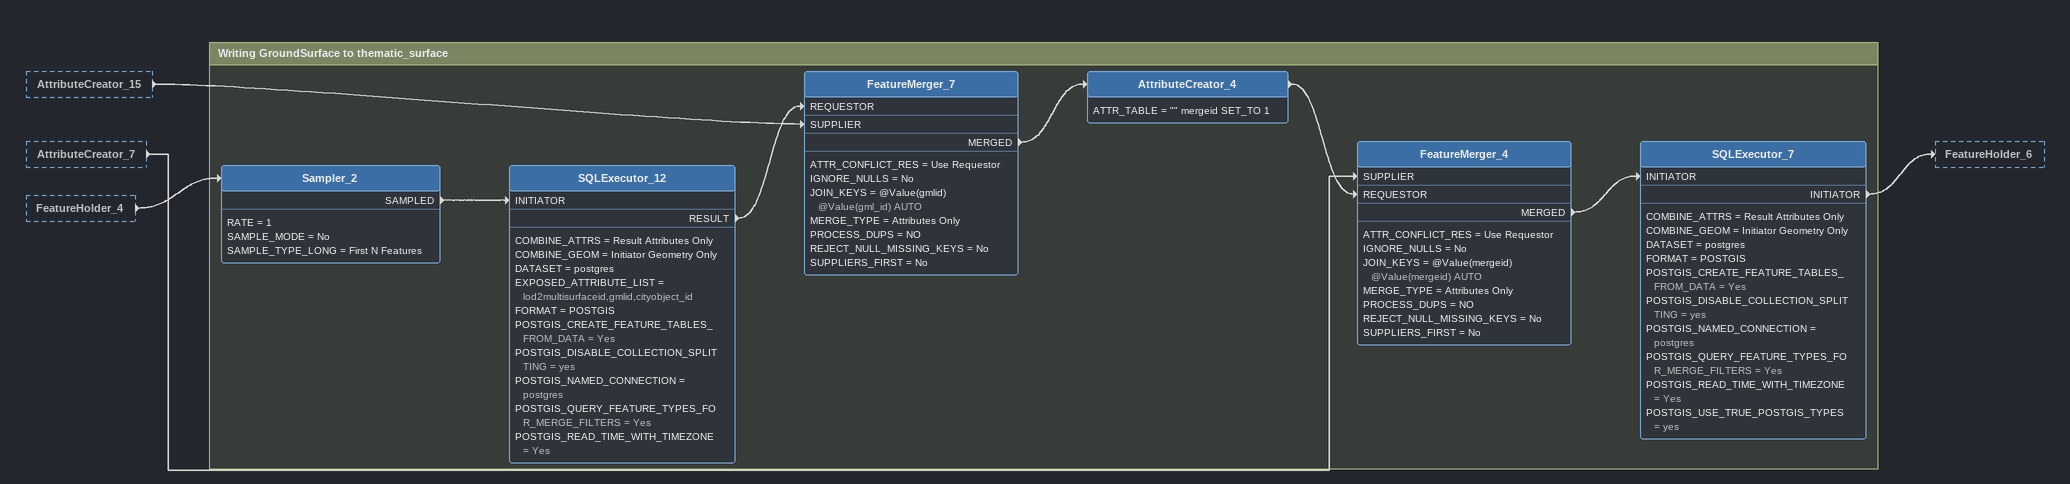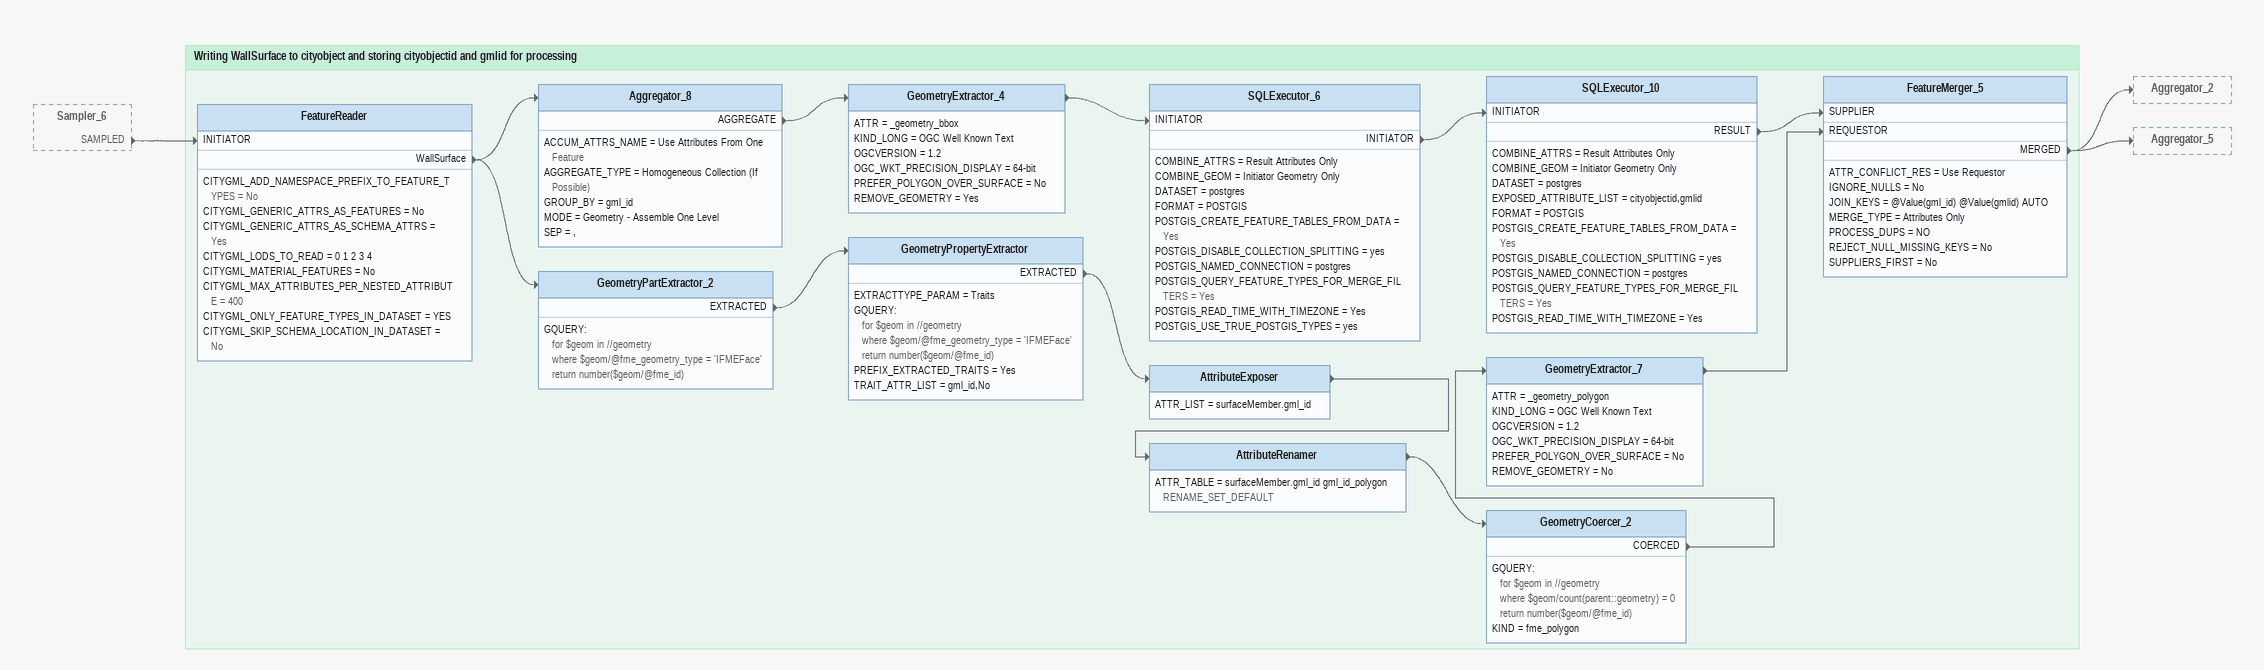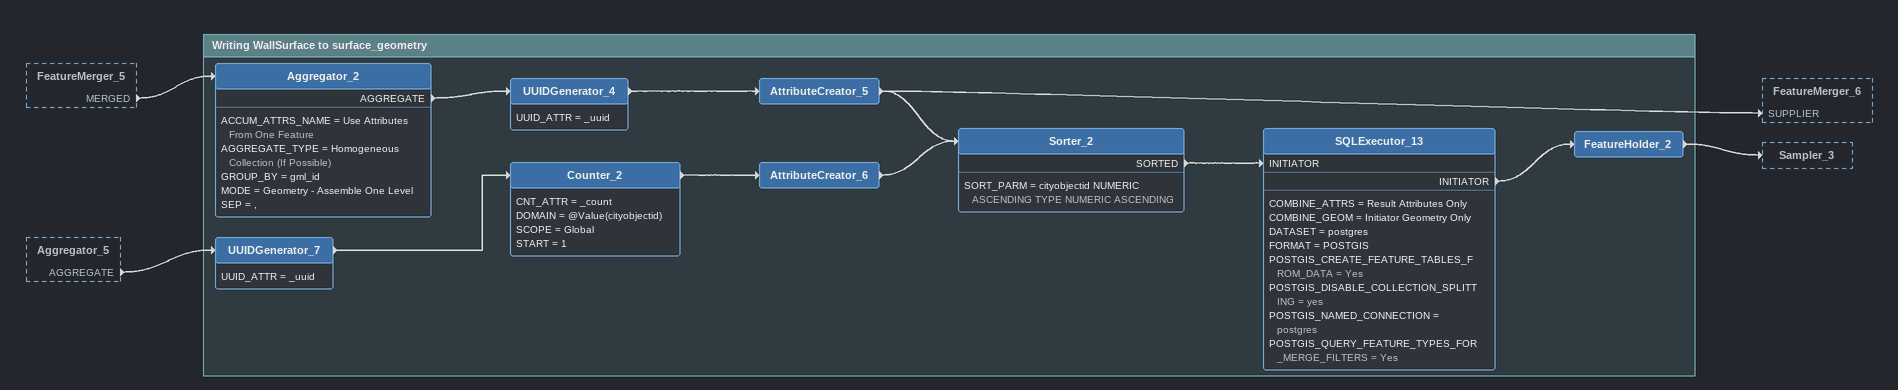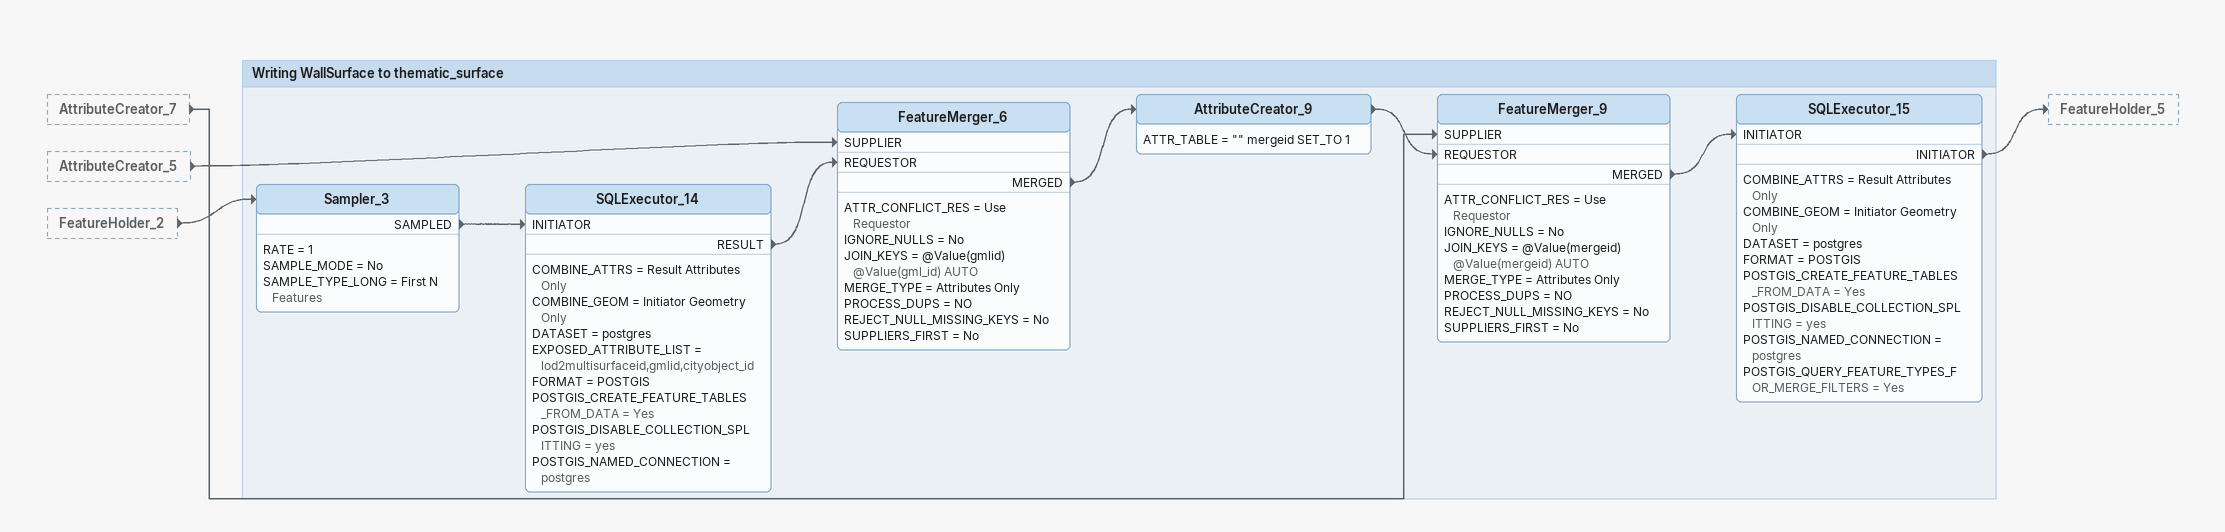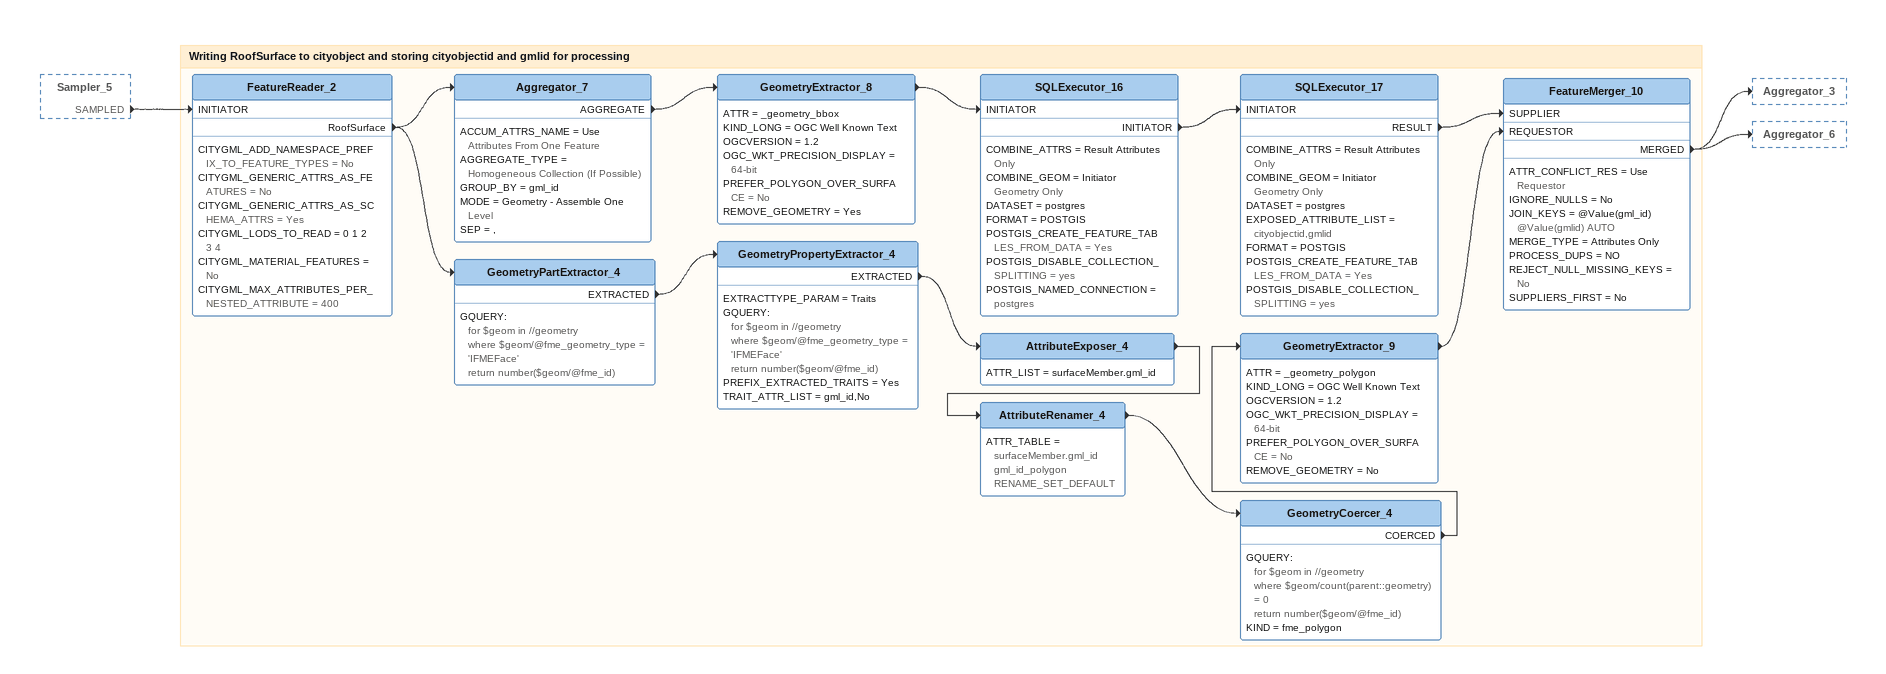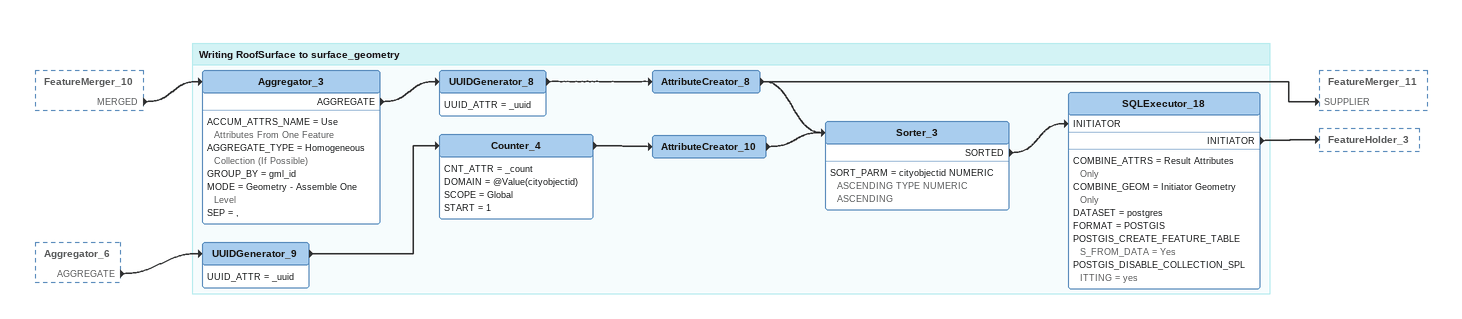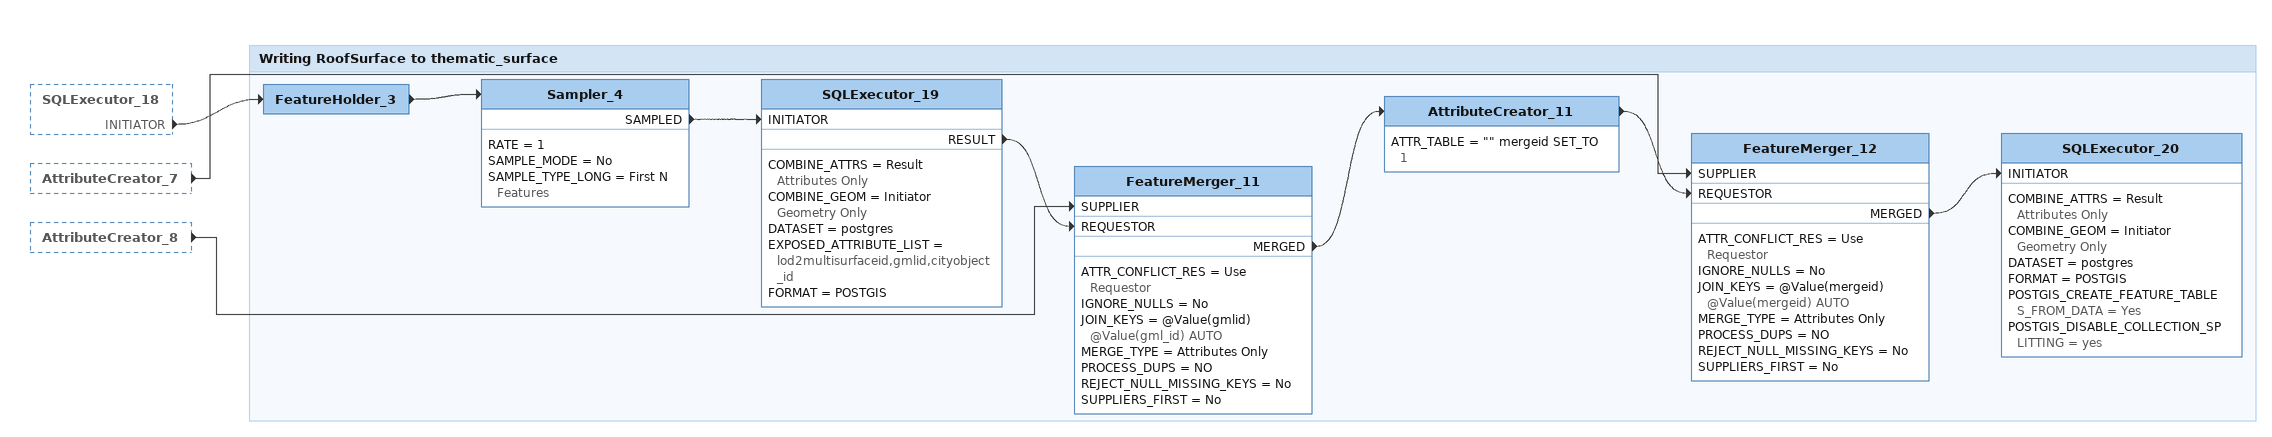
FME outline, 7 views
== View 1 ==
AttributeCreator_15 [outside]
    -> FeatureMerger_7 [SUPPLIER]
AttributeCreator_7 [outside]
    -> FeatureMerger_4 [SUPPLIER]
FeatureHolder_4 [outside]
    -> Sampler_2

Bookmark: Writing GroundSurface to thematic_surface
Sampler_2
    RATE = 1
    SAMPLE_MODE = No
    SAMPLE_TYPE_LONG = First N Features
    SAMPLED -> SQLExecutor_12 [INITIATOR]
SQLExecutor_12
    COMBINE_ATTRS = Result Attributes Only
    COMBINE_GEOM = Initiator Geometry Only
    DATASET = postgres
    EXPOSED_ATTRIBUTE_LIST = lod2multisurfaceid,gmlid,cityobject_id
    FORMAT = POSTGIS
    POSTGIS_CREATE_FEATURE_TABLES_FROM_DATA = Yes
    POSTGIS_DISABLE_COLLECTION_SPLITTING = yes
    POSTGIS_NAMED_CONNECTION = postgres
    POSTGIS_QUERY_FEATURE_TYPES_FOR_MERGE_FILTERS = Yes
    POSTGIS_READ_TIME_WITH_TIMEZONE = Yes
    RESULT -> FeatureMerger_7 [REQUESTOR]
FeatureMerger_7
    ATTR_CONFLICT_RES = Use Requestor
    IGNORE_NULLS = No
    JOIN_KEYS = @Value(gmlid) @Value(gml_id) AUTO
    MERGE_TYPE = Attributes Only
    PROCESS_DUPS = NO
    REJECT_NULL_MISSING_KEYS = No
    SUPPLIERS_FIRST = No
    MERGED -> AttributeCreator_4
AttributeCreator_4
    ATTR_TABLE = "" mergeid SET_TO 1
    -> FeatureMerger_4 [REQUESTOR]
FeatureMerger_4
    ATTR_CONFLICT_RES = Use Requestor
    IGNORE_NULLS = No
    JOIN_KEYS = @Value(mergeid) @Value(mergeid) AUTO
    MERGE_TYPE = Attributes Only
    PROCESS_DUPS = NO
    REJECT_NULL_MISSING_KEYS = No
    SUPPLIERS_FIRST = No
    MERGED -> SQLExecutor_7 [INITIATOR]
SQLExecutor_7
    COMBINE_ATTRS = Result Attributes Only
    COMBINE_GEOM = Initiator Geometry Only
    DATASET = postgres
    FORMAT = POSTGIS
    POSTGIS_CREATE_FEATURE_TABLES_FROM_DATA = Yes
    POSTGIS_DISABLE_COLLECTION_SPLITTING = yes
    POSTGIS_NAMED_CONNECTION = postgres
    POSTGIS_QUERY_FEATURE_TYPES_FOR_MERGE_FILTERS = Yes
    POSTGIS_READ_TIME_WITH_TIMEZONE = Yes
    POSTGIS_USE_TRUE_POSTGIS_TYPES = yes
    INITIATOR -> FeatureHolder_6

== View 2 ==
Sampler_6 [outside]
    SAMPLED -> FeatureReader [INITIATOR]

Bookmark: Writing WallSurface to cityobject and storing cityobjectid and gmlid for processing
FeatureReader
    CITYGML_ADD_NAMESPACE_PREFIX_TO_FEATURE_TYPES = No
    CITYGML_GENERIC_ATTRS_AS_FEATURES = No
    CITYGML_GENERIC_ATTRS_AS_SCHEMA_ATTRS = Yes
    CITYGML_LODS_TO_READ = 0 1 2 3 4
    CITYGML_MATERIAL_FEATURES = No
    CITYGML_MAX_ATTRIBUTES_PER_NESTED_ATTRIBUTE = 400
    CITYGML_ONLY_FEATURE_TYPES_IN_DATASET = YES
    CITYGML_SKIP_SCHEMA_LOCATION_IN_DATASET = No
    WallSurface -> Aggregator_8
    WallSurface -> GeometryPartExtractor_2
Aggregator_8
    ACCUM_ATTRS_NAME = Use Attributes From One Feature
    AGGREGATE_TYPE = Homogeneous Collection (If Possible)
    GROUP_BY = gml_id
    MODE = Geometry - Assemble One Level
    SEP = ,
    AGGREGATE -> GeometryExtractor_4
GeometryExtractor_4
    ATTR = _geometry_bbox
    KIND_LONG = OGC Well Known Text
    OGCVERSION = 1.2
    OGC_WKT_PRECISION_DISPLAY = 64-bit
    PREFER_POLYGON_OVER_SURFACE = No
    REMOVE_GEOMETRY = Yes
    -> SQLExecutor_6 [INITIATOR]
SQLExecutor_6
    COMBINE_ATTRS = Result Attributes Only
    COMBINE_GEOM = Initiator Geometry Only
    DATASET = postgres
    FORMAT = POSTGIS
    POSTGIS_CREATE_FEATURE_TABLES_FROM_DATA = Yes
    POSTGIS_DISABLE_COLLECTION_SPLITTING = yes
    POSTGIS_NAMED_CONNECTION = postgres
    POSTGIS_QUERY_FEATURE_TYPES_FOR_MERGE_FILTERS = Yes
    POSTGIS_READ_TIME_WITH_TIMEZONE = Yes
    POSTGIS_USE_TRUE_POSTGIS_TYPES = yes
    INITIATOR -> SQLExecutor_10 [INITIATOR]
SQLExecutor_10
    COMBINE_ATTRS = Result Attributes Only
    COMBINE_GEOM = Initiator Geometry Only
    DATASET = postgres
    EXPOSED_ATTRIBUTE_LIST = cityobjectid,gmlid
    FORMAT = POSTGIS
    POSTGIS_CREATE_FEATURE_TABLES_FROM_DATA = Yes
    POSTGIS_DISABLE_COLLECTION_SPLITTING = yes
    POSTGIS_NAMED_CONNECTION = postgres
    POSTGIS_QUERY_FEATURE_TYPES_FOR_MERGE_FILTERS = Yes
    POSTGIS_READ_TIME_WITH_TIMEZONE = Yes
    RESULT -> FeatureMerger_5 [SUPPLIER]
GeometryPartExtractor_2
    GQUERY:
      for $geom in //geometry
      where $geom/@fme_geometry_type = 'IFMEFace'
      return number($geom/@fme_id)
    EXTRACTED -> GeometryPropertyExtractor
GeometryPropertyExtractor
    EXTRACTTYPE_PARAM = Traits
    GQUERY:
      for $geom in //geometry
      where $geom/@fme_geometry_type = 'IFMEFace'
      return number($geom/@fme_id)
    PREFIX_EXTRACTED_TRAITS = Yes
    TRAIT_ATTR_LIST = gml_id,No
    EXTRACTED -> AttributeExposer
AttributeExposer
    ATTR_LIST = surfaceMember.gml_id
    -> AttributeRenamer
AttributeRenamer
    ATTR_TABLE = surfaceMember.gml_id gml_id_polygon RENAME_SET_DEFAULT
    -> GeometryCoercer_2
GeometryCoercer_2
    GQUERY:
      for $geom in //geometry
      where $geom/count(parent::geometry) = 0
      return number($geom/@fme_id)
    KIND = fme_polygon
    COERCED -> GeometryExtractor_7
GeometryExtractor_7
    ATTR = _geometry_polygon
    KIND_LONG = OGC Well Known Text
    OGCVERSION = 1.2
    OGC_WKT_PRECISION_DISPLAY = 64-bit
    PREFER_POLYGON_OVER_SURFACE = No
    REMOVE_GEOMETRY = No
    -> FeatureMerger_5 [REQUESTOR]
FeatureMerger_5
    ATTR_CONFLICT_RES = Use Requestor
    IGNORE_NULLS = No
    JOIN_KEYS = @Value(gml_id) @Value(gmlid) AUTO
    MERGE_TYPE = Attributes Only
    PROCESS_DUPS = NO
    REJECT_NULL_MISSING_KEYS = No
    SUPPLIERS_FIRST = No
    MERGED -> Aggregator_2
    MERGED -> Aggregator_5

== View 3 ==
FeatureMerger_5 [outside]
    MERGED -> Aggregator_2
Aggregator_5 [outside]
    AGGREGATE -> UUIDGenerator_7

Bookmark: Writing WallSurface to surface_geometry
Aggregator_2
    ACCUM_ATTRS_NAME = Use Attributes From One Feature
    AGGREGATE_TYPE = Homogeneous Collection (If Possible)
    GROUP_BY = gml_id
    MODE = Geometry - Assemble One Level
    SEP = ,
    AGGREGATE -> UUIDGenerator_4
UUIDGenerator_4
    UUID_ATTR = _uuid
    -> AttributeCreator_5
AttributeCreator_5
    -> Sorter_2
    -> FeatureMerger_6 [SUPPLIER]
UUIDGenerator_7
    UUID_ATTR = _uuid
    -> Counter_2
Counter_2
    CNT_ATTR = _count
    DOMAIN = @Value(cityobjectid)
    SCOPE = Global
    START = 1
    -> AttributeCreator_6
AttributeCreator_6
    -> Sorter_2
Sorter_2
    SORT_PARM = cityobjectid NUMERIC ASCENDING TYPE NUMERIC ASCENDING
    SORTED -> SQLExecutor_13 [INITIATOR]
SQLExecutor_13
    COMBINE_ATTRS = Result Attributes Only
    COMBINE_GEOM = Initiator Geometry Only
    DATASET = postgres
    FORMAT = POSTGIS
    POSTGIS_CREATE_FEATURE_TABLES_FROM_DATA = Yes
    POSTGIS_DISABLE_COLLECTION_SPLITTING = yes
    POSTGIS_NAMED_CONNECTION = postgres
    POSTGIS_QUERY_FEATURE_TYPES_FOR_MERGE_FILTERS = Yes
    INITIATOR -> FeatureHolder_2
FeatureHolder_2
    -> Sampler_3

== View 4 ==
AttributeCreator_7 [outside]
    -> FeatureMerger_9 [SUPPLIER]
AttributeCreator_5 [outside]
    -> FeatureMerger_6 [SUPPLIER]
FeatureHolder_2 [outside]
    -> Sampler_3

Bookmark: Writing WallSurface to thematic_surface
Sampler_3
    RATE = 1
    SAMPLE_MODE = No
    SAMPLE_TYPE_LONG = First N Features
    SAMPLED -> SQLExecutor_14 [INITIATOR]
SQLExecutor_14
    COMBINE_ATTRS = Result Attributes Only
    COMBINE_GEOM = Initiator Geometry Only
    DATASET = postgres
    EXPOSED_ATTRIBUTE_LIST = lod2multisurfaceid,gmlid,cityobject_id
    FORMAT = POSTGIS
    POSTGIS_CREATE_FEATURE_TABLES_FROM_DATA = Yes
    POSTGIS_DISABLE_COLLECTION_SPLITTING = yes
    POSTGIS_NAMED_CONNECTION = postgres
    RESULT -> FeatureMerger_6 [REQUESTOR]
FeatureMerger_6
    ATTR_CONFLICT_RES = Use Requestor
    IGNORE_NULLS = No
    JOIN_KEYS = @Value(gmlid) @Value(gml_id) AUTO
    MERGE_TYPE = Attributes Only
    PROCESS_DUPS = NO
    REJECT_NULL_MISSING_KEYS = No
    SUPPLIERS_FIRST = No
    MERGED -> AttributeCreator_9
AttributeCreator_9
    ATTR_TABLE = "" mergeid SET_TO 1
    -> FeatureMerger_9 [REQUESTOR]
FeatureMerger_9
    ATTR_CONFLICT_RES = Use Requestor
    IGNORE_NULLS = No
    JOIN_KEYS = @Value(mergeid) @Value(mergeid) AUTO
    MERGE_TYPE = Attributes Only
    PROCESS_DUPS = NO
    REJECT_NULL_MISSING_KEYS = No
    SUPPLIERS_FIRST = No
    MERGED -> SQLExecutor_15 [INITIATOR]
SQLExecutor_15
    COMBINE_ATTRS = Result Attributes Only
    COMBINE_GEOM = Initiator Geometry Only
    DATASET = postgres
    FORMAT = POSTGIS
    POSTGIS_CREATE_FEATURE_TABLES_FROM_DATA = Yes
    POSTGIS_DISABLE_COLLECTION_SPLITTING = yes
    POSTGIS_NAMED_CONNECTION = postgres
    POSTGIS_QUERY_FEATURE_TYPES_FOR_MERGE_FILTERS = Yes
    INITIATOR -> FeatureHolder_5

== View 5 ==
Sampler_5 [outside]
    SAMPLED -> FeatureReader_2 [INITIATOR]

Bookmark: Writing RoofSurface to cityobject and storing cityobjectid and gmlid for processing
FeatureReader_2
    CITYGML_ADD_NAMESPACE_PREFIX_TO_FEATURE_TYPES = No
    CITYGML_GENERIC_ATTRS_AS_FEATURES = No
    CITYGML_GENERIC_ATTRS_AS_SCHEMA_ATTRS = Yes
    CITYGML_LODS_TO_READ = 0 1 2 3 4
    CITYGML_MATERIAL_FEATURES = No
    CITYGML_MAX_ATTRIBUTES_PER_NESTED_ATTRIBUTE = 400
    RoofSurface -> Aggregator_7
    RoofSurface -> GeometryPartExtractor_4
Aggregator_7
    ACCUM_ATTRS_NAME = Use Attributes From One Feature
    AGGREGATE_TYPE = Homogeneous Collection (If Possible)
    GROUP_BY = gml_id
    MODE = Geometry - Assemble One Level
    SEP = ,
    AGGREGATE -> GeometryExtractor_8
GeometryExtractor_8
    ATTR = _geometry_bbox
    KIND_LONG = OGC Well Known Text
    OGCVERSION = 1.2
    OGC_WKT_PRECISION_DISPLAY = 64-bit
    PREFER_POLYGON_OVER_SURFACE = No
    REMOVE_GEOMETRY = Yes
    -> SQLExecutor_16 [INITIATOR]
SQLExecutor_16
    COMBINE_ATTRS = Result Attributes Only
    COMBINE_GEOM = Initiator Geometry Only
    DATASET = postgres
    FORMAT = POSTGIS
    POSTGIS_CREATE_FEATURE_TABLES_FROM_DATA = Yes
    POSTGIS_DISABLE_COLLECTION_SPLITTING = yes
    POSTGIS_NAMED_CONNECTION = postgres
    INITIATOR -> SQLExecutor_17 [INITIATOR]
SQLExecutor_17
    COMBINE_ATTRS = Result Attributes Only
    COMBINE_GEOM = Initiator Geometry Only
    DATASET = postgres
    EXPOSED_ATTRIBUTE_LIST = cityobjectid,gmlid
    FORMAT = POSTGIS
    POSTGIS_CREATE_FEATURE_TABLES_FROM_DATA = Yes
    POSTGIS_DISABLE_COLLECTION_SPLITTING = yes
    RESULT -> FeatureMerger_10 [SUPPLIER]
GeometryPartExtractor_4
    GQUERY:
      for $geom in //geometry
      where $geom/@fme_geometry_type = 'IFMEFace'
      return number($geom/@fme_id)
    EXTRACTED -> GeometryPropertyExtractor_4
GeometryPropertyExtractor_4
    EXTRACTTYPE_PARAM = Traits
    GQUERY:
      for $geom in //geometry
      where $geom/@fme_geometry_type = 'IFMEFace'
      return number($geom/@fme_id)
    PREFIX_EXTRACTED_TRAITS = Yes
    TRAIT_ATTR_LIST = gml_id,No
    EXTRACTED -> AttributeExposer_4
AttributeExposer_4
    ATTR_LIST = surfaceMember.gml_id
    -> AttributeRenamer_4
AttributeRenamer_4
    ATTR_TABLE = surfaceMember.gml_id gml_id_polygon RENAME_SET_DEFAULT
    -> GeometryCoercer_4
GeometryCoercer_4
    GQUERY:
      for $geom in //geometry
      where $geom/count(parent::geometry) = 0
      return number($geom/@fme_id)
    KIND = fme_polygon
    COERCED -> GeometryExtractor_9
GeometryExtractor_9
    ATTR = _geometry_polygon
    KIND_LONG = OGC Well Known Text
    OGCVERSION = 1.2
    OGC_WKT_PRECISION_DISPLAY = 64-bit
    PREFER_POLYGON_OVER_SURFACE = No
    REMOVE_GEOMETRY = No
    -> FeatureMerger_10 [REQUESTOR]
FeatureMerger_10
    ATTR_CONFLICT_RES = Use Requestor
    IGNORE_NULLS = No
    JOIN_KEYS = @Value(gml_id) @Value(gmlid) AUTO
    MERGE_TYPE = Attributes Only
    PROCESS_DUPS = NO
    REJECT_NULL_MISSING_KEYS = No
    SUPPLIERS_FIRST = No
    MERGED -> Aggregator_3
    MERGED -> Aggregator_6

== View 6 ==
FeatureMerger_10 [outside]
    MERGED -> Aggregator_3
Aggregator_6 [outside]
    AGGREGATE -> UUIDGenerator_9

Bookmark: Writing RoofSurface to surface_geometry
Aggregator_3
    ACCUM_ATTRS_NAME = Use Attributes From One Feature
    AGGREGATE_TYPE = Homogeneous Collection (If Possible)
    GROUP_BY = gml_id
    MODE = Geometry - Assemble One Level
    SEP = ,
    AGGREGATE -> UUIDGenerator_8
UUIDGenerator_8
    UUID_ATTR = _uuid
    -> AttributeCreator_8
AttributeCreator_8
    -> Sorter_3
    -> FeatureMerger_11 [SUPPLIER]
UUIDGenerator_9
    UUID_ATTR = _uuid
    -> Counter_4
Counter_4
    CNT_ATTR = _count
    DOMAIN = @Value(cityobjectid)
    SCOPE = Global
    START = 1
    -> AttributeCreator_10
AttributeCreator_10
    -> Sorter_3
Sorter_3
    SORT_PARM = cityobjectid NUMERIC ASCENDING TYPE NUMERIC ASCENDING
    SORTED -> SQLExecutor_18 [INITIATOR]
SQLExecutor_18
    COMBINE_ATTRS = Result Attributes Only
    COMBINE_GEOM = Initiator Geometry Only
    DATASET = postgres
    FORMAT = POSTGIS
    POSTGIS_CREATE_FEATURE_TABLES_FROM_DATA = Yes
    POSTGIS_DISABLE_COLLECTION_SPLITTING = yes
    INITIATOR -> FeatureHolder_3

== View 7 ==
SQLExecutor_18 [outside]
    INITIATOR -> FeatureHolder_3
AttributeCreator_7 [outside]
    -> FeatureMerger_12 [SUPPLIER]
AttributeCreator_8 [outside]
    -> FeatureMerger_11 [SUPPLIER]

Bookmark: Writing RoofSurface to thematic_surface
FeatureHolder_3
    -> Sampler_4
Sampler_4
    RATE = 1
    SAMPLE_MODE = No
    SAMPLE_TYPE_LONG = First N Features
    SAMPLED -> SQLExecutor_19 [INITIATOR]
SQLExecutor_19
    COMBINE_ATTRS = Result Attributes Only
    COMBINE_GEOM = Initiator Geometry Only
    DATASET = postgres
    EXPOSED_ATTRIBUTE_LIST = lod2multisurfaceid,gmlid,cityobject_id
    FORMAT = POSTGIS
    RESULT -> FeatureMerger_11 [REQUESTOR]
FeatureMerger_11
    ATTR_CONFLICT_RES = Use Requestor
    IGNORE_NULLS = No
    JOIN_KEYS = @Value(gmlid) @Value(gml_id) AUTO
    MERGE_TYPE = Attributes Only
    PROCESS_DUPS = NO
    REJECT_NULL_MISSING_KEYS = No
    SUPPLIERS_FIRST = No
    MERGED -> AttributeCreator_11
AttributeCreator_11
    ATTR_TABLE = "" mergeid SET_TO 1
    -> FeatureMerger_12 [REQUESTOR]
FeatureMerger_12
    ATTR_CONFLICT_RES = Use Requestor
    IGNORE_NULLS = No
    JOIN_KEYS = @Value(mergeid) @Value(mergeid) AUTO
    MERGE_TYPE = Attributes Only
    PROCESS_DUPS = NO
    REJECT_NULL_MISSING_KEYS = No
    SUPPLIERS_FIRST = No
    MERGED -> SQLExecutor_20 [INITIATOR]
SQLExecutor_20
    COMBINE_ATTRS = Result Attributes Only
    COMBINE_GEOM = Initiator Geometry Only
    DATASET = postgres
    FORMAT = POSTGIS
    POSTGIS_CREATE_FEATURE_TABLES_FROM_DATA = Yes
    POSTGIS_DISABLE_COLLECTION_SPLITTING = yes
